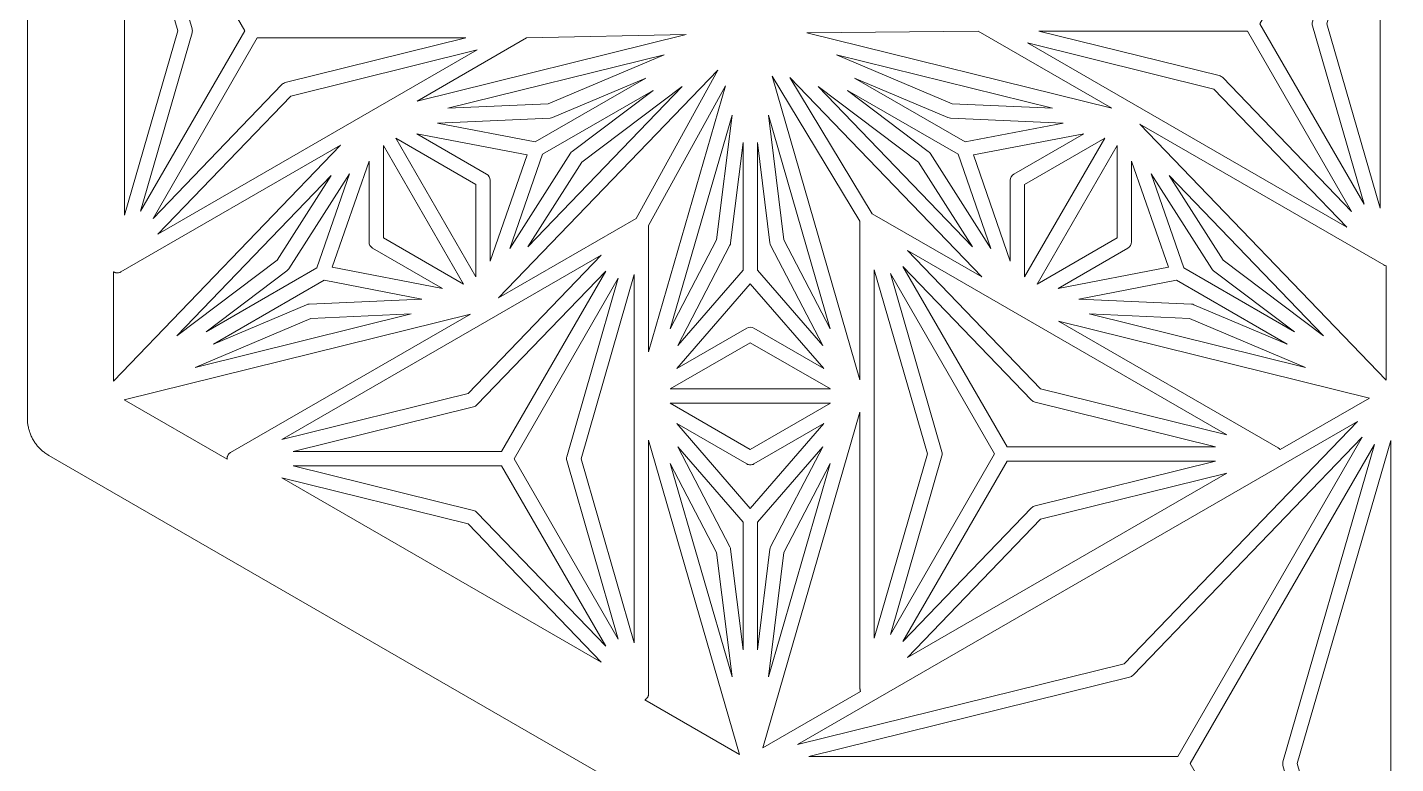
# Model space of a CAD drawing. Header units: inches. Extents: x 0.08 to 7.7, y 0.07 to 8.85.
# Drawn here: x 0.075 to 2.672, y 1.65 to 3.048 of the extents above; entities that cross this region are included whole.
import ezdxf

# ---------------------------------------------------------------- set-up
doc = ezdxf.new("R2010")
doc.units = ezdxf.units.IN
doc.header["$MEASUREMENT"] = 0
doc.layers.add('Layer 1', color=7, linetype='Continuous')

# ---------------------------------------------------------------- blocks, each defined once
blk = doc.blocks.new('block 2')
at = {"layer": 'Layer 1', "lineweight": 0}
for points in [[(2.6424, 2.7049), (2.5413, 3.0549), (2.6424, 3.4049), (2.6424, 2.7049)], [(0.2597, 3.3917), (0.3608, 3.0417), (0.2597, 2.6917), (0.2597, 3.3917)], [(1.8795, 3.0413), (2.1332, 2.8948), (1.5545, 3.038), (1.8795, 3.0413)], [(1.3253, 3.0344), (0.8149, 2.9081), (1.0228, 3.0281), (1.3253, 3.0344)], [(1.9732, 3.0186), (2.3268, 2.9311), (2.5794, 2.6686), (1.9732, 3.0186)], [(0.5753, 2.9178), (0.9289, 3.0053), (0.3227, 2.6554), (0.5753, 2.9178)], [(1.0639, 2.903), (0.8735, 2.8945), (1.2835, 2.996), (1.0639, 2.903)], [(2.021, 2.8945), (1.8306, 2.903), (1.6109, 2.996), (2.021, 2.8945)], [(1.3857, 2.967), (1.2307, 2.6852), (0.9694, 2.5343), (1.3857, 2.967)], [(1.1278, 2.7923), (1.3182, 2.936), (1.0253, 2.6316), (1.1278, 2.7923)], [(1.2544, 2.4317), (1.2544, 2.6718), (1.4002, 2.9369), (1.2544, 2.4317)], [(1.6554, 2.3787), (1.4888, 2.9555), (1.6554, 2.6803), (1.6554, 2.3787)], [(1.5221, 2.953), (1.8868, 2.5741), (1.6788, 2.6942), (1.5221, 2.953)], [(1.7667, 2.7923), (1.8692, 2.6316), (1.5763, 2.936), (1.7667, 2.7923)], [(1.3833, 2.6448), (1.2954, 2.4756), (1.4126, 2.8815), (1.3833, 2.6448)], [(1.599, 2.4757), (1.5111, 2.6448), (1.4818, 2.8815), (1.599, 2.4757)], [(0.9265, 2.5743), (0.7745, 2.8377), (0.9265, 2.7499), (0.9265, 2.5743)], [(1.9679, 2.7499), (2.12, 2.8377), (1.9679, 2.5743), (1.9679, 2.7499)], [(0.7509, 2.8241), (0.9029, 2.5607), (0.7509, 2.6485), (0.7509, 2.8241)], [(2.1435, 2.8241), (2.1435, 2.6485), (1.9915, 2.5607), (2.1435, 2.8241)], [(0.5497, 2.6061), (0.3593, 2.4624), (0.6522, 2.7668), (0.5497, 2.6061)], [(2.5352, 2.4624), (2.3448, 2.6061), (2.2423, 2.7668), (2.5352, 2.4624)], [(1.9981, 2.3617), (1.7455, 2.6242), (2.3517, 2.2742), (1.9981, 2.3617)], [(1.1642, 2.6154), (0.9117, 2.3529), (0.558, 2.2654), (1.1642, 2.6154)], [(1.1261, 2.229), (1.2272, 2.579), (1.2272, 1.879), (1.1261, 2.229)], [(1.6826, 2.5879), (1.7836, 2.2379), (1.6826, 1.8879), (1.6826, 2.5879)], [(0.6136, 2.4954), (0.804, 2.5039), (0.3939, 2.4024), (0.6136, 2.4954)], [(2.2809, 2.4954), (2.5006, 2.4024), (2.0905, 2.5039), (2.2809, 2.4954)], [(1.4472, 2.4493), (1.5993, 2.3615), (1.2952, 2.3615), (1.4472, 2.4493)], [(1.5993, 2.3343), (1.4472, 2.2465), (1.2952, 2.3343), (1.5993, 2.3343)], [(2.5996, 2.2997), (2.1567, 1.8394), (1.5366, 1.686), (2.5996, 2.2997)], [(2.6625, 1.036), (2.4853, 1.6497), (2.6625, 2.2633), (2.6625, 1.036)], [(1.3833, 2.051), (1.4126, 1.8143), (1.2954, 2.2201), (1.3833, 2.051)], [(1.4818, 1.8143), (1.5111, 2.051), (1.599, 2.2201), (1.4818, 1.8143)], [(0.9117, 2.1052), (1.1642, 1.8427), (0.558, 2.1927), (0.9117, 2.1052)], [(1.9981, 2.114), (2.3517, 2.2016), (1.7455, 1.8516), (1.9981, 2.114)]]:
    blk.add_lwpolyline(points, dxfattribs=at)
for points, knots in [([(7.6873, 2.2585), (7.688, 2.2594), (7.6886, 2.2604), (7.6893, 2.2613), (7.69, 2.2625), (7.6907, 2.2637), (7.6914, 2.2649), (7.6921, 2.266), (7.6927, 2.2672), (7.6933, 2.2684), (7.6939, 2.2694), (7.6944, 2.2705), (7.6949, 2.2716), (7.6955, 2.273), (7.6961, 2.2743), (7.6967, 2.2757), (7.6971, 2.2767), (7.6974, 2.2778), (7.6978, 2.2788), (7.6983, 2.2803), (7.6988, 2.2817), (7.6992, 2.2832), (7.6995, 2.2843), (7.6998, 2.2854), (7.7001, 2.2865), (7.7004, 2.2879), (7.7007, 2.2894), (7.701, 2.2908), (7.7012, 2.2921), (7.7014, 2.2934), (7.7016, 2.2947), (7.7018, 2.296), (7.7019, 2.2973), (7.702, 2.2985), (7.7022, 2.3001), (7.7022, 2.3018), (7.7023, 2.3034), (7.7023, 2.3041), (7.7024, 2.3049), (7.7024, 2.3056), (7.7024, 2.3056), (7.7024, 6.6148), (7.7024, 6.6148), (7.7024, 6.6156), (7.7023, 6.6163), (7.7023, 6.6171), (7.7022, 6.6187), (7.7022, 6.6203), (7.702, 6.6219), (7.7019, 6.6232), (7.7018, 6.6244), (7.7016, 6.6257), (7.7014, 6.627), (7.7012, 6.6283), (7.701, 6.6296), (7.7007, 6.6311), (7.7004, 6.6325), (7.7001, 6.6339), (7.6998, 6.635), (7.6995, 6.6361), (7.6992, 6.6372), (7.6988, 6.6387), (7.6983, 6.6402), (7.6978, 6.6416), (7.6974, 6.6427), (7.6971, 6.6437), (7.6967, 6.6447), (7.6961, 6.6461), (7.6955, 6.6475), (7.6949, 6.6488), (7.6944, 6.6499), (7.6939, 6.651), (7.6934, 6.652), (7.6927, 6.6532), (7.6921, 6.6544), (7.6914, 6.6556), (7.6907, 6.6568), (7.69, 6.6579), (7.6893, 6.6591), (7.6886, 6.6601), (7.688, 6.661), (7.6873, 6.662), (7.6864, 6.6632), (7.6855, 6.6644), (7.6846, 6.6656), (7.6839, 6.6665), (7.6832, 6.6673), (7.6825, 6.6681), (7.6815, 6.6693), (7.6805, 6.6704), (7.6794, 6.6716), (7.6786, 6.6724), (7.6778, 6.6731), (7.677, 6.6739), (7.6759, 6.6749), (7.6748, 6.6759), (7.6737, 6.6769), (7.6727, 6.6777), (7.6716, 6.6785), (7.6706, 6.6793), (7.6696, 6.6801), (7.6686, 6.6809), (7.6675, 6.6817), (7.6662, 6.6826), (7.6649, 6.6834), (7.6635, 6.6843), (7.6628, 6.6847), (7.6622, 6.6851), (7.6616, 6.6855), (7.6616, 6.6855), (3.9297, 8.8401), (3.9297, 8.8401), (3.929, 8.8405), (3.9283, 8.8408), (3.9275, 8.8412), (3.9262, 8.8419), (3.9249, 8.8427), (3.9235, 8.8433), (3.9222, 8.8439), (3.921, 8.8444), (3.9197, 8.8449), (3.9186, 8.8454), (3.9174, 8.8458), (3.9163, 8.8463), (3.9148, 8.8468), (3.9133, 8.8472), (3.9118, 8.8477), (3.9108, 8.848), (3.9098, 8.8483), (3.9088, 8.8485), (3.9072, 8.8489), (3.9056, 8.8492), (3.904, 8.8496), (3.9031, 8.8497), (3.9021, 8.8499), (3.9011, 8.8501), (3.8995, 8.8503), (3.8979, 8.8505), (3.8963, 8.8506), (3.8953, 8.8507), (3.8942, 8.8508), (3.8931, 8.8509), (3.8916, 8.8509), (3.8902, 8.851), (3.8887, 8.851), (3.8875, 8.851), (3.8862, 8.8509), (3.885, 8.8509), (3.8837, 8.8508), (3.8824, 8.8507), (3.8811, 8.8506), (3.8797, 8.8505), (3.8783, 8.8503), (3.8769, 8.8501), (3.8758, 8.8499), (3.8746, 8.8497), (3.8735, 8.8495), (3.872, 8.8492), (3.8706, 8.8489), (3.8691, 8.8486), (3.868, 8.8483), (3.8668, 8.8479), (3.8657, 8.8476), (3.8643, 8.8472), (3.863, 8.8468), (3.8616, 8.8463), (3.8604, 8.8459), (3.8591, 8.8453), (3.8579, 8.8448), (3.8567, 8.8443), (3.8555, 8.8439), (3.8544, 8.8433), (3.8529, 8.8427), (3.8515, 8.8419), (3.8501, 8.8412), (3.8494, 8.8408), (3.8487, 8.8405), (3.8481, 8.8401), (3.8481, 8.8401), (0.1162, 6.6855), (0.1162, 6.6855), (0.1156, 6.6851), (0.115, 6.6847), (0.1143, 6.6843), (0.113, 6.6834), (0.1116, 6.6826), (0.1102, 6.6816), (0.1092, 6.6809), (0.1082, 6.6802), (0.1072, 6.6794), (0.1062, 6.6786), (0.1051, 6.6777), (0.1041, 6.6769), (0.103, 6.6759), (0.1019, 6.6749), (0.1009, 6.674), (0.1, 6.6732), (0.0992, 6.6724), (0.0984, 6.6715), (0.0973, 6.6704), (0.0963, 6.6693), (0.0953, 6.6682), (0.0946, 6.6673), (0.0939, 6.6664), (0.0932, 6.6656), (0.0922, 6.6644), (0.0914, 6.6633), (0.0905, 6.6621), (0.0898, 6.6611), (0.0891, 6.66), (0.0885, 6.659), (0.0877, 6.6579), (0.0871, 6.6568), (0.0864, 6.6556), (0.0857, 6.6544), (0.085, 6.6532), (0.0844, 6.652), (0.0839, 6.651), (0.0834, 6.6499), (0.0829, 6.6489), (0.0823, 6.6475), (0.0817, 6.6461), (0.0811, 6.6447), (0.0807, 6.6437), (0.0804, 6.6427), (0.08, 6.6417), (0.0795, 6.6402), (0.079, 6.6387), (0.0786, 6.6372), (0.0783, 6.6361), (0.078, 6.635), (0.0777, 6.634), (0.0774, 6.6325), (0.0771, 6.6311), (0.0768, 6.6296), (0.0766, 6.6283), (0.0764, 6.627), (0.0762, 6.6257), (0.076, 6.6244), (0.0759, 6.6232), (0.0757, 6.6219), (0.0756, 6.6203), (0.0755, 6.6186), (0.0755, 6.617), (0.0755, 6.6163), (0.0754, 6.6155), (0.0754, 6.6148), (0.0754, 6.6148), (0.0754, 2.3056), (0.0754, 2.3056), (0.0754, 2.3049), (0.0755, 2.3042), (0.0755, 2.3034), (0.0755, 2.3018), (0.0756, 2.3002), (0.0757, 2.2985), (0.0759, 2.2972), (0.076, 2.296), (0.0762, 2.2947), (0.0764, 2.2934), (0.0766, 2.2921), (0.0768, 2.2908), (0.0771, 2.2894), (0.0774, 2.2879), (0.0777, 2.2865), (0.078, 2.2854), (0.0783, 2.2843), (0.0786, 2.2832), (0.079, 2.2817), (0.0795, 2.2803), (0.08, 2.2788), (0.0803, 2.2778), (0.0807, 2.2767), (0.0811, 2.2757), (0.0817, 2.2743), (0.0823, 2.273), (0.0829, 2.2716), (0.0834, 2.2705), (0.0839, 2.2695), (0.0844, 2.2684), (0.085, 2.2672), (0.0857, 2.266), (0.0864, 2.2648), (0.0871, 2.2637), (0.0878, 2.2625), (0.0885, 2.2614), (0.0891, 2.2604), (0.0898, 2.2594), (0.0905, 2.2584), (0.0914, 2.2572), (0.0922, 2.256), (0.0932, 2.2548), (0.0939, 2.254), (0.0946, 2.2531), (0.0953, 2.2523), (0.0963, 2.2511), (0.0973, 2.25), (0.0984, 2.2489), (0.0992, 2.2481), (0.1, 2.2473), (0.1008, 2.2465), (0.1019, 2.2455), (0.103, 2.2445), (0.1041, 2.2435), (0.1051, 2.2427), (0.1061, 2.2419), (0.1072, 2.2411), (0.1082, 2.2403), (0.1092, 2.2395), (0.1102, 2.2388), (0.1116, 2.2378), (0.1129, 2.237), (0.1143, 2.2361), (0.115, 2.2357), (0.1156, 2.2353), (0.1162, 2.2349), (0.1162, 2.2349), (3.8481, 0.0803), (3.8481, 0.0803), (3.8481, 0.0803), (3.8482, 0.0803), (3.8483, 0.0802), (3.8505, 0.079), (3.8527, 0.0779), (3.855, 0.0769), (3.856, 0.0764), (3.857, 0.0758), (3.8581, 0.0754), (3.8588, 0.0751), (3.8596, 0.075), (3.8603, 0.0747), (3.8696, 0.0712), (3.8792, 0.0694), (3.8888, 0.0694), (3.8888, 0.0694), (3.8889, 0.0694), (3.8889, 0.0694), (3.8889, 0.0694), (3.8889, 0.0694), (3.889, 0.0694), (3.898, 0.0694), (3.9072, 0.071), (3.916, 0.0742), (3.9173, 0.0746), (3.9185, 0.075), (3.9197, 0.0754), (3.9206, 0.0758), (3.9215, 0.0763), (3.9224, 0.0767), (3.9248, 0.0778), (3.9272, 0.0789), (3.9295, 0.0802), (3.9296, 0.0803), (3.9297, 0.0803), (3.9297, 0.0803), (3.9297, 0.0803), (7.6616, 2.2349), (7.6616, 2.2349), (7.6623, 2.2353), (7.6629, 2.2358), (7.6635, 2.2362), (7.6649, 2.237), (7.6662, 2.2378), (7.6675, 2.2387), (7.6686, 2.2395), (7.6696, 2.2403), (7.6707, 2.2411), (7.6717, 2.2419), (7.6727, 2.2427), (7.6737, 2.2435), (7.6748, 2.2445), (7.6759, 2.2455), (7.677, 2.2466), (7.6778, 2.2473), (7.6786, 2.248), (7.6793, 2.2488), (7.6805, 2.25), (7.6815, 2.2512), (7.6825, 2.2524), (7.6832, 2.2531), (7.6839, 2.254), (7.6846, 2.2548), (7.6855, 2.256), (7.6864, 2.2572), (7.6873, 2.2585)], [0, 0, 0, 0, 1, 1, 1, 2, 2, 2, 3, 3, 3, 4, 4, 4, 5, 5, 5, 6, 6, 6, 7, 7, 7, 8, 8, 8, 9, 9, 9, 10, 10, 10, 11, 11, 11, 12, 12, 12, 13, 13, 13, 14, 14, 14, 15, 15, 15, 16, 16, 16, 17, 17, 17, 18, 18, 18, 19, 19, 19, 20, 20, 20, 21, 21, 21, 22, 22, 22, 23, 23, 23, 24, 24, 24, 25, 25, 25, 26, 26, 26, 27, 27, 27, 28, 28, 28, 29, 29, 29, 30, 30, 30, 31, 31, 31, 32, 32, 32, 33, 33, 33, 34, 34, 34, 35, 35, 35, 36, 36, 36, 37, 37, 37, 38, 38, 38, 39, 39, 39, 40, 40, 40, 41, 41, 41, 42, 42, 42, 43, 43, 43, 44, 44, 44, 45, 45, 45, 46, 46, 46, 47, 47, 47, 48, 48, 48, 49, 49, 49, 50, 50, 50, 51, 51, 51, 52, 52, 52, 53, 53, 53, 54, 54, 54, 55, 55, 55, 56, 56, 56, 57, 57, 57, 58, 58, 58, 59, 59, 59, 60, 60, 60, 61, 61, 61, 62, 62, 62, 63, 63, 63, 64, 64, 64, 65, 65, 65, 66, 66, 66, 67, 67, 67, 68, 68, 68, 69, 69, 69, 70, 70, 70, 71, 71, 71, 72, 72, 72, 73, 73, 73, 74, 74, 74, 75, 75, 75, 76, 76, 76, 77, 77, 77, 78, 78, 78, 79, 79, 79, 80, 80, 80, 81, 81, 81, 82, 82, 82, 83, 83, 83, 84, 84, 84, 85, 85, 85, 86, 86, 86, 87, 87, 87, 88, 88, 88, 89, 89, 89, 90, 90, 90, 91, 91, 91, 92, 92, 92, 93, 93, 93, 94, 94, 94, 95, 95, 95, 96, 96, 96, 97, 97, 97, 98, 98, 98, 99, 99, 99, 100, 100, 100, 101, 101, 101, 102, 102, 102, 103, 103, 103, 104, 104, 104, 105, 105, 105, 106, 106, 106, 107, 107, 107, 108, 108, 108, 109, 109, 109, 110, 110, 110, 111, 111, 111, 112, 112, 112, 113, 113, 113, 114, 114, 114, 115, 115, 115, 116, 116, 116, 117, 117, 117, 118, 118, 118, 119, 119, 119, 120, 120, 120, 121, 121, 121, 122, 122, 122, 123, 123, 123, 124, 124, 124, 125, 125, 125, 126, 126, 126, 127, 127, 127, 128, 128, 128, 128]), ([(0.388, 3.0379), (0.3887, 3.0404), (0.3887, 3.043), (0.388, 3.0454), (0.388, 3.0454), (0.2902, 3.3844), (0.2902, 3.3844), (0.2902, 3.3844), (0.488, 3.0417), (0.488, 3.0417), (0.488, 3.0417), (0.2902, 2.699), (0.2902, 2.699), (0.2902, 2.699), (0.388, 3.0379), (0.388, 3.0379)], [0, 0, 0, 0, 1, 1, 1, 2, 2, 2, 3, 3, 3, 4, 4, 4, 5, 5, 5, 5]), ([(2.6119, 3.3976), (2.6119, 3.3976), (2.5141, 3.0587), (2.5141, 3.0587), (2.5134, 3.0562), (2.5134, 3.0536), (2.5141, 3.0512), (2.5141, 3.0512), (2.6119, 2.7122), (2.6119, 2.7122), (2.6119, 2.7122), (2.4141, 3.0549), (2.4141, 3.0549), (2.4141, 3.0549), (2.6119, 3.3976), (2.6119, 3.3976)], [0, 0, 0, 0, 1, 1, 1, 2, 2, 2, 3, 3, 3, 4, 4, 4, 5, 5, 5, 5]), ([(2.3905, 3.0413), (2.3905, 3.0413), (2.5883, 2.6986), (2.5883, 2.6986), (2.5883, 2.6986), (2.3437, 2.9528), (2.3437, 2.9528), (2.342, 2.9547), (2.3397, 2.956), (2.3372, 2.9566), (2.3372, 2.9566), (1.9948, 3.0413), (1.9948, 3.0413), (1.9948, 3.0413), (2.3905, 3.0413), (2.3905, 3.0413)], [0, 0, 0, 0, 1, 1, 1, 2, 2, 2, 3, 3, 3, 4, 4, 4, 5, 5, 5, 5]), ([(0.5116, 3.0281), (0.5116, 3.0281), (0.9074, 3.0281), (0.9074, 3.0281), (0.9074, 3.0281), (0.5649, 2.9433), (0.5649, 2.9433), (0.5624, 2.9427), (0.5601, 2.9414), (0.5584, 2.9396), (0.5584, 2.9396), (0.3138, 2.6854), (0.3138, 2.6854), (0.3138, 2.6854), (0.5116, 3.0281), (0.5116, 3.0281)], [0, 0, 0, 0, 1, 1, 1, 2, 2, 2, 3, 3, 3, 4, 4, 4, 5, 5, 5, 5]), ([(1.0392, 2.8306), (1.0392, 2.8306), (0.8534, 2.8664), (0.8534, 2.8664), (0.8534, 2.8664), (1.0675, 2.8759), (1.0675, 2.8759), (1.0691, 2.876), (1.0707, 2.8763), (1.0722, 2.877), (1.0722, 2.877), (1.2491, 2.9519), (1.2491, 2.9519), (1.2491, 2.9519), (1.0392, 2.8306), (1.0392, 2.8306)], [0, 0, 0, 0, 1, 1, 1, 2, 2, 2, 3, 3, 3, 4, 4, 4, 5, 5, 5, 5]), ([(1.8222, 2.877), (1.8237, 2.8763), (1.8253, 2.876), (1.8269, 2.8759), (1.8269, 2.8759), (2.0411, 2.8664), (2.0411, 2.8664), (2.0411, 2.8664), (1.8553, 2.8306), (1.8553, 2.8306), (1.8553, 2.8306), (1.6453, 2.9519), (1.6453, 2.9519), (1.6453, 2.9519), (1.8222, 2.877), (1.8222, 2.877)], [0, 0, 0, 0, 1, 1, 1, 2, 2, 2, 3, 3, 3, 4, 4, 4, 5, 5, 5, 5]), ([(1.0528, 2.8071), (1.0528, 2.8071), (1.2628, 2.9283), (1.2628, 2.9283), (1.2628, 2.9283), (1.1094, 2.8125), (1.1094, 2.8125), (1.1081, 2.8116), (1.107, 2.8104), (1.1062, 2.809), (1.1062, 2.809), (0.9908, 2.6282), (0.9908, 2.6282), (0.9908, 2.6282), (1.0528, 2.8071), (1.0528, 2.8071)], [0, 0, 0, 0, 1, 1, 1, 2, 2, 2, 3, 3, 3, 4, 4, 4, 5, 5, 5, 5]), ([(1.8417, 2.8071), (1.8417, 2.8071), (1.9036, 2.6282), (1.9036, 2.6282), (1.9036, 2.6282), (1.7883, 2.809), (1.7883, 2.809), (1.7874, 2.8104), (1.7863, 2.8116), (1.785, 2.8125), (1.785, 2.8125), (1.6317, 2.9283), (1.6317, 2.9283), (1.6317, 2.9283), (1.8417, 2.8071), (1.8417, 2.8071)], [0, 0, 0, 0, 1, 1, 1, 2, 2, 2, 3, 3, 3, 4, 4, 4, 5, 5, 5, 5]), ([(2.6492, 2.5969), (2.6492, 2.5969), (2.6492, 2.5969), (2.6492, 2.5969), (2.6495, 2.5967), (2.6499, 2.5966), (2.6502, 2.5965), (2.6504, 2.5964), (2.6505, 2.5962), (2.6507, 2.5962), (2.6509, 2.5961), (2.651, 2.5961), (2.6512, 2.5961), (2.6515, 2.5959), (2.6517, 2.5958), (2.652, 2.5957), (2.6527, 2.5955), (2.6534, 2.5954), (2.6541, 2.5953), (2.6541, 2.5953), (2.6541, 2.3781), (2.6541, 2.3781), (2.6541, 2.3781), (2.1864, 2.8641), (2.1864, 2.8641), (2.1864, 2.8641), (2.6492, 2.5969), (2.6492, 2.5969)], [0, 0, 0, 0, 1, 1, 1, 2, 2, 2, 3, 3, 3, 4, 4, 4, 5, 5, 5, 6, 6, 6, 7, 7, 7, 8, 8, 8, 9, 9, 9, 9]), ([(0.9469, 2.7695), (0.9469, 2.7695), (0.8142, 2.8462), (0.8142, 2.8462), (0.8142, 2.8462), (1.0236, 2.8059), (1.0236, 2.8059), (1.0236, 2.8059), (0.9537, 2.6044), (0.9537, 2.6044), (0.9537, 2.6044), (0.9537, 2.7578), (0.9537, 2.7578), (0.9537, 2.7626), (0.9512, 2.7671), (0.9469, 2.7695)], [0, 0, 0, 0, 1, 1, 1, 2, 2, 2, 3, 3, 3, 4, 4, 4, 5, 5, 5, 5]), ([(2.0803, 2.8462), (2.0803, 2.8462), (1.9475, 2.7695), (1.9475, 2.7695), (1.9433, 2.7671), (1.9407, 2.7626), (1.9407, 2.7578), (1.9407, 2.7578), (1.9407, 2.6044), (1.9407, 2.6044), (1.9407, 2.6044), (1.8709, 2.8059), (1.8709, 2.8059), (1.8709, 2.8059), (2.0803, 2.8462), (2.0803, 2.8462)], [0, 0, 0, 0, 1, 1, 1, 2, 2, 2, 3, 3, 3, 4, 4, 4, 5, 5, 5, 5]), ([(0.2387, 2.5841), (0.2389, 2.584), (0.239, 2.5839), (0.2392, 2.5838), (0.2393, 2.5837), (0.2393, 2.5837), (0.2393, 2.5837), (0.2393, 2.5836), (0.2394, 2.5836), (0.2394, 2.5836), (0.2397, 2.5834), (0.24, 2.5834), (0.2404, 2.5832), (0.2406, 2.5831), (0.2408, 2.583), (0.241, 2.5829), (0.2412, 2.5828), (0.2415, 2.5827), (0.2417, 2.5827), (0.2418, 2.5826), (0.2419, 2.5826), (0.2419, 2.5826), (0.242, 2.5826), (0.242, 2.5826), (0.242, 2.5826), (0.2421, 2.5825), (0.2422, 2.5824), (0.2424, 2.5824), (0.2424, 2.5824), (0.2425, 2.5824), (0.2425, 2.5823), (0.2437, 2.582), (0.2449, 2.5818), (0.2461, 2.5818), (0.2461, 2.5818), (0.2461, 2.5818), (0.2461, 2.5818), (0.2461, 2.5818), (0.2461, 2.5818), (0.2461, 2.5818), (0.2461, 2.5818), (0.2461, 2.5818), (0.2461, 2.5818), (0.2461, 2.5818), (0.2461, 2.5818), (0.2461, 2.5818), (0.2461, 2.5818), (0.2461, 2.5818), (0.2461, 2.5818), (0.2461, 2.5818), (0.2461, 2.5818), (0.2461, 2.5818), (0.2475, 2.5818), (0.2488, 2.5821), (0.2501, 2.5825), (0.2504, 2.5826), (0.2506, 2.5827), (0.2509, 2.5828), (0.2511, 2.5828), (0.2513, 2.5828), (0.2514, 2.5829), (0.2516, 2.583), (0.2517, 2.5831), (0.2519, 2.5832), (0.2522, 2.5834), (0.2526, 2.5834), (0.2529, 2.5836), (0.2529, 2.5836), (0.2529, 2.5836), (0.2529, 2.5837), (0.2529, 2.5837), (0.6698, 2.8243), (0.6698, 2.8243), (0.6698, 2.8243), (0.2387, 2.3763), (0.2387, 2.3763), (0.2387, 2.3763), (0.2387, 2.5841), (0.2387, 2.5841)], [0, 0, 0, 0, 1, 1, 1, 2, 2, 2, 3, 3, 3, 4, 4, 4, 5, 5, 5, 6, 6, 6, 7, 7, 7, 8, 8, 8, 9, 9, 9, 10, 10, 10, 11, 11, 11, 12, 12, 12, 13, 13, 13, 14, 14, 14, 15, 15, 15, 16, 16, 16, 17, 17, 17, 18, 18, 18, 19, 19, 19, 20, 20, 20, 21, 21, 21, 22, 22, 22, 23, 23, 23, 24, 24, 24, 25, 25, 25, 26, 26, 26, 26]), ([(1.4336, 2.5872), (1.4336, 2.5872), (1.3097, 2.4441), (1.3097, 2.4441), (1.3097, 2.4441), (1.4086, 2.6344), (1.4086, 2.6344), (1.4094, 2.6358), (1.4098, 2.6374), (1.41, 2.639), (1.41, 2.639), (1.4336, 2.8296), (1.4336, 2.8296), (1.4336, 2.8296), (1.4336, 2.5872), (1.4336, 2.5872)], [0, 0, 0, 0, 1, 1, 1, 2, 2, 2, 3, 3, 3, 4, 4, 4, 5, 5, 5, 5]), ([(1.4608, 2.8297), (1.4608, 2.8297), (1.4844, 2.639), (1.4844, 2.639), (1.4846, 2.6374), (1.4851, 2.6358), (1.4859, 2.6344), (1.4859, 2.6344), (1.5847, 2.4441), (1.5847, 2.4441), (1.5847, 2.4441), (1.4608, 2.5872), (1.4608, 2.5872), (1.4608, 2.5872), (1.4608, 2.8297), (1.4608, 2.8297)], [0, 0, 0, 0, 1, 1, 1, 2, 2, 2, 3, 3, 3, 4, 4, 4, 5, 5, 5, 5]), ([(0.7237, 2.794), (0.7237, 2.794), (0.7237, 2.6407), (0.7237, 2.6407), (0.7237, 2.6358), (0.7263, 2.6313), (0.7305, 2.6289), (0.7305, 2.6289), (0.8633, 2.5522), (0.8633, 2.5522), (0.8633, 2.5522), (0.6539, 2.5925), (0.6539, 2.5925), (0.6539, 2.5925), (0.7237, 2.794), (0.7237, 2.794)], [0, 0, 0, 0, 1, 1, 1, 2, 2, 2, 3, 3, 3, 4, 4, 4, 5, 5, 5, 5]), ([(2.164, 2.6289), (2.1682, 2.6313), (2.1708, 2.6358), (2.1708, 2.6407), (2.1708, 2.6407), (2.1708, 2.794), (2.1708, 2.794), (2.1708, 2.794), (2.2406, 2.5925), (2.2406, 2.5925), (2.2406, 2.5925), (2.0312, 2.5522), (2.0312, 2.5522), (2.0312, 2.5522), (2.164, 2.6289), (2.164, 2.6289)], [0, 0, 0, 0, 1, 1, 1, 2, 2, 2, 3, 3, 3, 4, 4, 4, 5, 5, 5, 5]), ([(0.6247, 2.5913), (0.6247, 2.5913), (0.4147, 2.4701), (0.4147, 2.4701), (0.4147, 2.4701), (0.568, 2.5859), (0.568, 2.5859), (0.5693, 2.5868), (0.5704, 2.588), (0.5713, 2.5894), (0.5713, 2.5894), (0.6866, 2.7701), (0.6866, 2.7701), (0.6866, 2.7701), (0.6247, 2.5913), (0.6247, 2.5913)], [0, 0, 0, 0, 1, 1, 1, 2, 2, 2, 3, 3, 3, 4, 4, 4, 5, 5, 5, 5]), ([(2.2698, 2.5913), (2.2698, 2.5913), (2.2078, 2.7701), (2.2078, 2.7701), (2.2078, 2.7701), (2.3232, 2.5894), (2.3232, 2.5894), (2.324, 2.588), (2.3251, 2.5868), (2.3264, 2.5859), (2.3264, 2.5859), (2.4797, 2.4701), (2.4797, 2.4701), (2.4797, 2.4701), (2.2698, 2.5913), (2.2698, 2.5913)], [0, 0, 0, 0, 1, 1, 1, 2, 2, 2, 3, 3, 3, 4, 4, 4, 5, 5, 5, 5]), ([(0.9753, 2.2427), (0.9753, 2.2427), (0.5796, 2.2427), (0.5796, 2.2427), (0.5796, 2.2427), (0.922, 2.3274), (0.922, 2.3274), (0.9245, 2.328), (0.9268, 2.3293), (0.9286, 2.3312), (0.9286, 2.3312), (1.1732, 2.5854), (1.1732, 2.5854), (1.1732, 2.5854), (0.9753, 2.2427), (0.9753, 2.2427)], [0, 0, 0, 0, 1, 1, 1, 2, 2, 2, 3, 3, 3, 4, 4, 4, 5, 5, 5, 5]), ([(1.0989, 2.2253), (1.0989, 2.2253), (1.1967, 1.8863), (1.1967, 1.8863), (1.1967, 1.8863), (0.9989, 2.229), (0.9989, 2.229), (0.9989, 2.229), (1.1967, 2.5717), (1.1967, 2.5717), (1.1967, 2.5717), (1.0989, 2.2328), (1.0989, 2.2328), (1.0982, 2.2303), (1.0982, 2.2277), (1.0989, 2.2253)], [0, 0, 0, 0, 1, 1, 1, 2, 2, 2, 3, 3, 3, 4, 4, 4, 5, 5, 5, 5]), ([(1.713, 1.8952), (1.713, 1.8952), (1.8109, 2.2341), (1.8109, 2.2341), (1.8116, 2.2366), (1.8116, 2.2392), (1.8109, 2.2417), (1.8109, 2.2417), (1.713, 2.5806), (1.713, 2.5806), (1.713, 2.5806), (1.9109, 2.2379), (1.9109, 2.2379), (1.9109, 2.2379), (1.713, 1.8952), (1.713, 1.8952)], [0, 0, 0, 0, 1, 1, 1, 2, 2, 2, 3, 3, 3, 4, 4, 4, 5, 5, 5, 5]), ([(1.9345, 2.2515), (1.9345, 2.2515), (1.7366, 2.5942), (1.7366, 2.5942), (1.7366, 2.5942), (1.9812, 2.34), (1.9812, 2.34), (1.983, 2.3381), (1.9853, 2.3368), (1.9878, 2.3362), (1.9878, 2.3362), (2.3302, 2.2515), (2.3302, 2.2515), (2.3302, 2.2515), (1.9345, 2.2515), (1.9345, 2.2515)], [0, 0, 0, 0, 1, 1, 1, 2, 2, 2, 3, 3, 3, 4, 4, 4, 5, 5, 5, 5]), ([(0.6383, 2.5678), (0.6383, 2.5678), (0.8241, 2.532), (0.8241, 2.532), (0.8241, 2.532), (0.6099, 2.5225), (0.6099, 2.5225), (0.6083, 2.5224), (0.6067, 2.5221), (0.6052, 2.5214), (0.6052, 2.5214), (0.4283, 2.4466), (0.4283, 2.4466), (0.4283, 2.4466), (0.6383, 2.5678), (0.6383, 2.5678)], [0, 0, 0, 0, 1, 1, 1, 2, 2, 2, 3, 3, 3, 4, 4, 4, 5, 5, 5, 5]), ([(1.4472, 2.5613), (1.4472, 2.5613), (1.5868, 2.4001), (1.5868, 2.4001), (1.5868, 2.4001), (1.454, 2.4768), (1.454, 2.4768), (1.4498, 2.4792), (1.4446, 2.4792), (1.4404, 2.4768), (1.4404, 2.4768), (1.3076, 2.4001), (1.3076, 2.4001), (1.3076, 2.4001), (1.4472, 2.5613), (1.4472, 2.5613)], [0, 0, 0, 0, 1, 1, 1, 2, 2, 2, 3, 3, 3, 4, 4, 4, 5, 5, 5, 5]), ([(2.2562, 2.5678), (2.2562, 2.5678), (2.4661, 2.4465), (2.4661, 2.4465), (2.4661, 2.4465), (2.2892, 2.5214), (2.2892, 2.5214), (2.2877, 2.5221), (2.2861, 2.5224), (2.2845, 2.5225), (2.2845, 2.5225), (2.0704, 2.532), (2.0704, 2.532), (2.0704, 2.532), (2.2562, 2.5678), (2.2562, 2.5678)], [0, 0, 0, 0, 1, 1, 1, 2, 2, 2, 3, 3, 3, 4, 4, 4, 5, 5, 5, 5]), ([(0.9162, 2.5036), (0.9162, 2.5036), (0.4611, 2.2408), (0.4611, 2.2408), (0.461, 2.2408), (0.461, 2.2408), (0.4609, 2.2407), (0.4607, 2.2406), (0.4606, 2.2404), (0.4604, 2.2403), (0.4603, 2.2402), (0.4601, 2.2402), (0.46, 2.24), (0.4599, 2.24), (0.4598, 2.24), (0.4597, 2.2399), (0.4595, 2.2397), (0.4593, 2.2394), (0.459, 2.2392), (0.4586, 2.2388), (0.4581, 2.2384), (0.4577, 2.2379), (0.4575, 2.2376), (0.4572, 2.2375), (0.457, 2.2372), (0.4569, 2.237), (0.4569, 2.2368), (0.4567, 2.2367), (0.4567, 2.2367), (0.4567, 2.2366), (0.4567, 2.2366), (0.4566, 2.2364), (0.4563, 2.2362), (0.4562, 2.2359), (0.4562, 2.2359), (0.4561, 2.2359), (0.4561, 2.2358), (0.456, 2.2356), (0.456, 2.2353), (0.4558, 2.2351), (0.4556, 2.2345), (0.4554, 2.234), (0.4552, 2.2334), (0.455, 2.2331), (0.4548, 2.2328), (0.4547, 2.2324), (0.4547, 2.2324), (0.4547, 2.2324), (0.4547, 2.2323), (0.4546, 2.2321), (0.4547, 2.2319), (0.4547, 2.2318), (0.4546, 2.2315), (0.4545, 2.2312), (0.4544, 2.2309), (0.4544, 2.2306), (0.4545, 2.2302), (0.4544, 2.2298), (0.4544, 2.2296), (0.4543, 2.2293), (0.4543, 2.229), (0.4543, 2.2288), (0.4544, 2.2285), (0.4544, 2.2282), (0.4544, 2.2282), (0.4544, 2.2282), (0.4544, 2.2282), (0.4544, 2.2282), (0.2591, 2.341), (0.2591, 2.341), (0.2591, 2.341), (0.9162, 2.5036), (0.9162, 2.5036)], [0, 0, 0, 0, 1, 1, 1, 2, 2, 2, 3, 3, 3, 4, 4, 4, 5, 5, 5, 6, 6, 6, 7, 7, 7, 8, 8, 8, 9, 9, 9, 10, 10, 10, 11, 11, 11, 12, 12, 12, 13, 13, 13, 14, 14, 14, 15, 15, 15, 16, 16, 16, 17, 17, 17, 18, 18, 18, 19, 19, 19, 20, 20, 20, 21, 21, 21, 22, 22, 22, 23, 23, 23, 24, 24, 24, 24]), ([(2.4526, 2.2463), (2.4524, 2.2464), (2.4522, 2.2465), (2.452, 2.2467), (2.4516, 2.2472), (2.4512, 2.2476), (2.4507, 2.248), (2.4505, 2.2483), (2.4503, 2.2486), (2.45, 2.2488), (2.4499, 2.2489), (2.4497, 2.2489), (2.4496, 2.249), (2.4495, 2.249), (2.4494, 2.2491), (2.4493, 2.2491), (2.4492, 2.2492), (2.449, 2.2494), (2.4488, 2.2495), (2.4488, 2.2496), (2.4487, 2.2496), (2.4487, 2.2497), (2.4487, 2.2497), (2.0319, 2.4903), (2.0319, 2.4903), (2.0319, 2.4903), (2.6223, 2.3442), (2.6223, 2.3442), (2.6223, 2.3442), (2.4526, 2.2463), (2.4526, 2.2463)], [0, 0, 0, 0, 1, 1, 1, 2, 2, 2, 3, 3, 3, 4, 4, 4, 5, 5, 5, 6, 6, 6, 7, 7, 7, 8, 8, 8, 9, 9, 9, 10, 10, 10, 10]), ([(1.6554, 1.7915), (1.6554, 1.7913), (1.6555, 1.791), (1.6555, 1.7907), (1.6555, 1.7905), (1.6554, 1.7903), (1.6555, 1.79), (1.6555, 1.7897), (1.6557, 1.7894), (1.6557, 1.7891), (1.6559, 1.7885), (1.656, 1.7879), (1.6562, 1.7872), (1.6563, 1.787), (1.6563, 1.7868), (1.6564, 1.7866), (1.6564, 1.7866), (1.4713, 1.6797), (1.4713, 1.6797), (1.4713, 1.6797), (1.6554, 2.3171), (1.6554, 2.3171), (1.6554, 2.3171), (1.6554, 1.7916), (1.6554, 1.7916), (1.6554, 1.7916), (1.6554, 1.7916), (1.6554, 1.7915)], [0, 0, 0, 0, 1, 1, 1, 2, 2, 2, 3, 3, 3, 4, 4, 4, 5, 5, 5, 6, 6, 6, 7, 7, 7, 8, 8, 8, 9, 9, 9, 9]), ([(1.4404, 2.219), (1.4425, 2.2178), (1.4449, 2.2172), (1.4472, 2.2172), (1.4496, 2.2172), (1.4519, 2.2178), (1.454, 2.219), (1.454, 2.219), (1.5868, 2.2957), (1.5868, 2.2957), (1.5868, 2.2957), (1.4472, 2.1345), (1.4472, 2.1345), (1.4472, 2.1345), (1.3076, 2.2957), (1.3076, 2.2957), (1.3076, 2.2957), (1.4404, 2.219), (1.4404, 2.219)], [0, 0, 0, 0, 1, 1, 1, 2, 2, 2, 3, 3, 3, 4, 4, 4, 5, 5, 5, 6, 6, 6, 6]), ([(1.2475, 1.771), (1.2476, 1.771), (1.2476, 1.771), (1.2476, 1.771), (1.2477, 1.7711), (1.2477, 1.7711), (1.2478, 1.7712), (1.2481, 1.7714), (1.2484, 1.7717), (1.2488, 1.7719), (1.2491, 1.7721), (1.2494, 1.7724), (1.2497, 1.7726), (1.2498, 1.7727), (1.2499, 1.7728), (1.25, 1.7729), (1.2501, 1.7729), (1.2502, 1.773), (1.2502, 1.773), (1.2502, 1.773), (1.2502, 1.773), (1.2503, 1.773), (1.2503, 1.7731), (1.2503, 1.7731), (1.2504, 1.7731), (1.2504, 1.7732), (1.2505, 1.7733), (1.2505, 1.7734), (1.2508, 1.7736), (1.2509, 1.7739), (1.2511, 1.7741), (1.2514, 1.7745), (1.2517, 1.7748), (1.2519, 1.7751), (1.2521, 1.7754), (1.2524, 1.7757), (1.2526, 1.776), (1.2526, 1.776), (1.2526, 1.7761), (1.2526, 1.7761), (1.2528, 1.7764), (1.2528, 1.7766), (1.2529, 1.7769), (1.253, 1.7771), (1.2532, 1.7773), (1.2533, 1.7775), (1.2534, 1.7778), (1.2534, 1.7781), (1.2535, 1.7784), (1.2537, 1.779), (1.2539, 1.7796), (1.254, 1.7802), (1.2541, 1.7805), (1.2543, 1.7808), (1.2543, 1.7811), (1.2543, 1.7814), (1.2542, 1.7816), (1.2543, 1.7819), (1.2543, 1.7821), (1.2544, 1.7824), (1.2544, 1.7827), (1.2544, 1.7827), (1.2544, 1.7828), (1.2544, 1.7828), (1.2544, 1.7828), (1.2544, 2.2641), (1.2544, 2.2641), (1.2544, 2.2641), (1.4268, 1.6668), (1.4268, 1.6668), (1.4268, 1.6668), (1.2469, 1.7707), (1.2469, 1.7707), (1.2471, 1.7708), (1.2473, 1.7709), (1.2475, 1.771)], [0, 0, 0, 0, 1, 1, 1, 2, 2, 2, 3, 3, 3, 4, 4, 4, 5, 5, 5, 6, 6, 6, 7, 7, 7, 8, 8, 8, 9, 9, 9, 10, 10, 10, 11, 11, 11, 12, 12, 12, 13, 13, 13, 14, 14, 14, 15, 15, 15, 16, 16, 16, 17, 17, 17, 18, 18, 18, 19, 19, 19, 20, 20, 20, 21, 21, 21, 22, 22, 22, 23, 23, 23, 24, 24, 24, 25, 25, 25, 25]), ([(2.167, 1.8139), (2.1695, 1.8145), (2.1718, 1.8159), (2.1736, 1.8177), (2.1736, 1.8177), (2.6084, 2.2697), (2.6084, 2.2697), (2.6084, 2.2697), (2.2584, 1.6633), (2.2584, 1.6633), (2.2584, 1.6633), (1.5582, 1.6633), (1.5582, 1.6633), (1.5582, 1.6633), (2.167, 1.8139), (2.167, 1.8139)], [0, 0, 0, 0, 1, 1, 1, 2, 2, 2, 3, 3, 3, 4, 4, 4, 5, 5, 5, 5]), ([(1.4336, 2.1086), (1.4336, 2.1086), (1.4336, 1.8662), (1.4336, 1.8662), (1.4336, 1.8662), (1.41, 2.0568), (1.41, 2.0568), (1.4098, 2.0584), (1.4094, 2.06), (1.4086, 2.0614), (1.4086, 2.0614), (1.3097, 2.2516), (1.3097, 2.2516), (1.3097, 2.2516), (1.4336, 2.1086), (1.4336, 2.1086)], [0, 0, 0, 0, 1, 1, 1, 2, 2, 2, 3, 3, 3, 4, 4, 4, 5, 5, 5, 5]), ([(1.4608, 2.1086), (1.4608, 2.1086), (1.5847, 2.2517), (1.5847, 2.2517), (1.5847, 2.2517), (1.4859, 2.0614), (1.4859, 2.0614), (1.4851, 2.06), (1.4846, 2.0584), (1.4844, 2.0568), (1.4844, 2.0568), (1.4608, 1.8661), (1.4608, 1.8661), (1.4608, 1.8661), (1.4608, 2.1086), (1.4608, 2.1086)], [0, 0, 0, 0, 1, 1, 1, 2, 2, 2, 3, 3, 3, 4, 4, 4, 5, 5, 5, 5]), ([(2.632, 2.2561), (2.632, 2.2561), (2.4581, 1.6534), (2.4581, 1.6534), (2.4574, 1.651), (2.4574, 1.6484), (2.4581, 1.6459), (2.4581, 1.6459), (2.632, 1.0433), (2.632, 1.0433), (2.632, 1.0433), (2.2819, 1.6497), (2.2819, 1.6497), (2.2819, 1.6497), (2.632, 2.2561), (2.632, 2.2561)], [0, 0, 0, 0, 1, 1, 1, 2, 2, 2, 3, 3, 3, 4, 4, 4, 5, 5, 5, 5]), ([(0.9753, 2.2154), (0.9753, 2.2154), (1.1732, 1.8727), (1.1732, 1.8727), (1.1732, 1.8727), (0.9286, 2.1269), (0.9286, 2.1269), (0.9268, 2.1287), (0.9245, 2.1301), (0.922, 2.1307), (0.922, 2.1307), (0.5795, 2.2154), (0.5795, 2.2154), (0.5795, 2.2154), (0.9753, 2.2154), (0.9753, 2.2154)], [0, 0, 0, 0, 1, 1, 1, 2, 2, 2, 3, 3, 3, 4, 4, 4, 5, 5, 5, 5]), ([(1.9345, 2.2243), (1.9345, 2.2243), (2.3302, 2.2243), (2.3302, 2.2243), (2.3302, 2.2243), (1.9878, 2.1395), (1.9878, 2.1395), (1.9853, 2.1389), (1.983, 2.1376), (1.9812, 2.1358), (1.9812, 2.1358), (1.7366, 1.8816), (1.7366, 1.8816), (1.7366, 1.8816), (1.9345, 2.2243), (1.9345, 2.2243)], [0, 0, 0, 0, 1, 1, 1, 2, 2, 2, 3, 3, 3, 4, 4, 4, 5, 5, 5, 5])]:
    blk.add_open_spline(points, degree=3, knots=knots, dxfattribs=at)

msp = doc.modelspace()

# ---------------------------------------------------------------- block references
at = {"layer": 'Layer 1'}
msp.add_blockref('block 2', (0, 0), dxfattribs=at)

doc.saveas('drawing.dxf')
